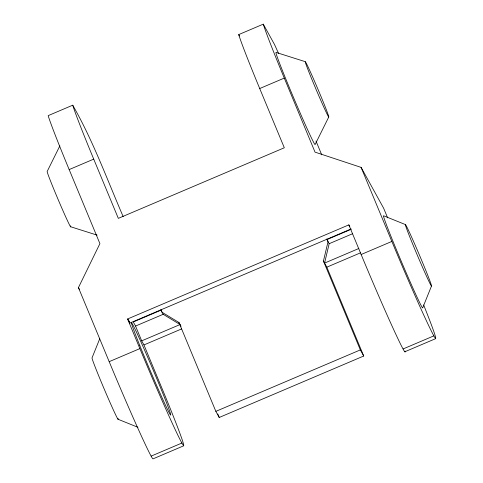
<?xml version="1.0" encoding="UTF-8"?>
<svg xmlns="http://www.w3.org/2000/svg" width="483" height="483" viewBox="0 0 483 483"><rect width="100%" height="100%" fill="white"/><g stroke="black" fill="none" stroke-linecap="round" stroke-linejoin="round"><path stroke-width="0.72" d="M160.905 309.494L162.053 312.266L178.951 322.499L215.847 411.359L219.222 417.475L363.717 356.019L360.342 349.909L323.441 261.049L328.042 241.669L326.894 238.898M351.087 229.328L326.906 239.61L329.165 243.704L324.57 263.084L358.833 248.504M99.764 338.704L92.036 357.855A33.381 0.99 67 0 0 105.632 392.377A33.381 0.99 67 0 0 117.985 418.302M431.5 286.014A33.381 0.99 67 0 1 410.924 239.755A33.381 0.99 67 0 1 412.941 240.117A33.381 0.99 67 0 1 431.5 286.014L422.673 307.906A50.075 1.485 67 0 1 401.355 261.508A50.075 1.485 67 0 1 383.538 215.744L405.412 224.577M183.751 445.791L153.051 458.85A83.45 2.475 67 0 1 109.188 361.67L78.433 287.614L99.915 243.625L69.166 169.575A83.456 2.475 67 0 1 48.161 115.642L72.728 105.191C93.02 140.613 106.991 179.169 123.153 216.559M59.85 145.896L47.183 171.453A30.043 0.894 67 0 0 59.415 202.528A30.043 0.894 67 0 0 70.536 225.857M328.766 116.977A30.043 0.894 67 0 1 310.249 75.342A30.043 0.894 67 0 1 312.066 75.668A30.043 0.894 67 0 1 328.766 116.977L315.103 144.55A50.075 1.485 67 0 1 293.785 98.158A50.075 1.485 67 0 1 275.968 52.387L305.286 61.679M72.728 105.191A83.456 2.475 67 0 0 93.726 159.13L118.329 218.37L284.312 147.774L259.715 88.534A83.456 2.475 67 0 1 238.717 34.595L263.277 24.15L274.531 44.533L278.57 53.426M69.166 169.575L93.726 159.13M259.715 88.534L284.282 78.089A83.456 2.475 67 0 1 263.277 24.15M151.185 456.097L181.892 443.038A83.45 2.475 67 0 1 139.889 348.611L127.59 318.985L348.847 224.879L349.801 226.605M127.59 318.985L129.842 323.061L351.099 228.96M163.182 314.3L160.917 310.207L133.284 321.962L135.542 326.049L163.182 314.3L180.074 324.54L181.04 326.285M329.165 243.704L352.65 233.706M135.542 326.049L141.688 340.859L180.074 324.54M141.688 340.859L143.946 344.94L181.644 328.911M323.441 261.049L326.822 267.165L360.403 252.881M109.182 361.664L139.889 348.605M348.847 224.879L361.145 254.499L391.852 241.44A83.456 2.475 67 0 0 431.609 331.561A83.456 2.475 67 0 0 423.645 304.936M215.847 411.359L360.342 349.909M403.148 348.931L433.855 335.872M405.014 351.684L435.714 338.625M70.663 226.75L97.125 235.136M387.632 217.845L383.611 208.161L361.103 167.39L315.031 152.139L284.282 78.089M118.13 419.298L137.951 427.298M238.717 34.595L239.441 35.911M178.951 322.499L179.797 324.027M78.433 287.614L79.526 289.589M361.103 167.39L391.852 241.44M315.979 141L321.726 154.844M326.822 267.165L363.717 356.019M217.785 414.003L219.222 417.475M143.946 344.94L162.397 389.37A83.45 2.475 67 0 1 181.892 443.038M128.448 319.716L129.842 323.061M405.11 351.099A83.456 2.475 67 0 1 361.145 254.505M139.847 345.677A50.075 1.485 67 0 0 170.71 415.066A50.075 1.485 67 0 0 142.871 346.22A50.075 1.485 67 0 0 139.847 345.677"/></g></svg>
